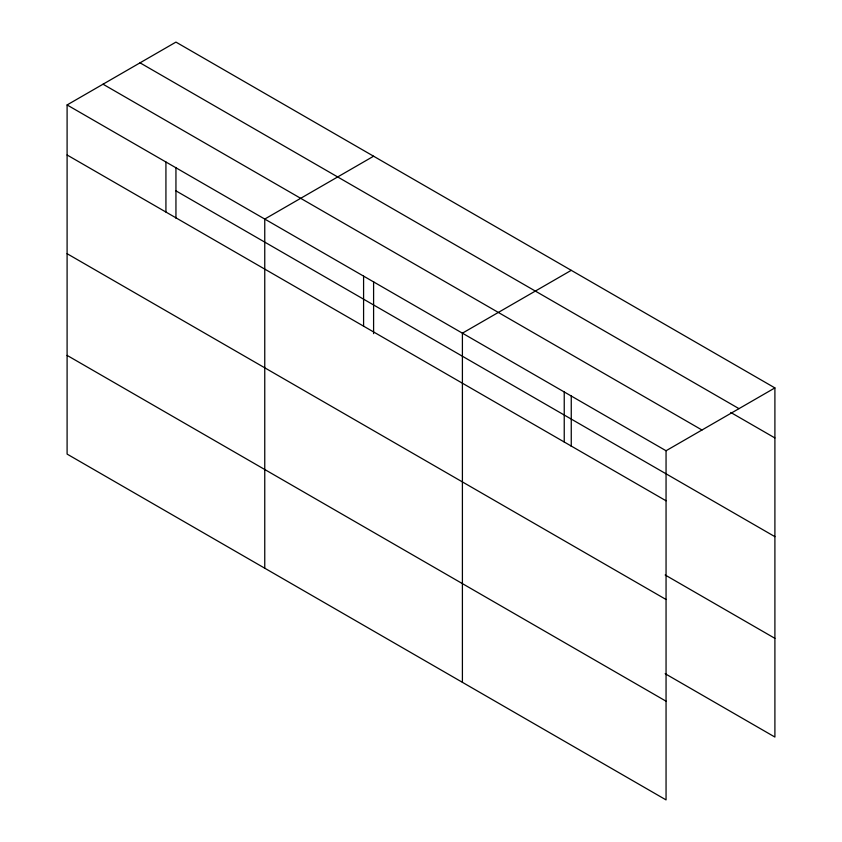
<?xml version="1.0" encoding="UTF-8"?>
<svg xmlns="http://www.w3.org/2000/svg" width="842" height="842" viewBox="0 0 842 842"><rect width="100%" height="100%" fill="white"/><g stroke="black" fill="none" stroke-linecap="round" stroke-linejoin="round"><path stroke-width="1.26" d="M373.595 281.586L373.595 333.653M571.255 395.708L571.255 446.46M666.054 599.493L666.054 450.744L67.097 104.945L67.097 454.091L666.054 799.9L666.054 599.493L67.097 253.695M665.159 673.695L774.903 737.055L774.903 387.909L175.946 42.1L67.097 104.945M373.595 156.212L264.756 219.057L264.756 568.213M571.255 270.335L462.405 333.179L462.405 682.325M666.054 450.744L774.903 387.909M140.025 62.834L738.981 408.644M730.782 412.475L774.903 437.945M103.019 84.2L701.975 430.009M175.946 190.85L774.903 536.659M67.097 154.991L666.054 500.79M665.159 574.991L774.903 638.352M67.097 355.387L666.054 701.197M564.235 391.962L564.235 442.008M363.586 276.113L363.586 326.159M175.946 167.474L175.946 218.225M165.927 162.001L165.927 212.047"/></g></svg>
